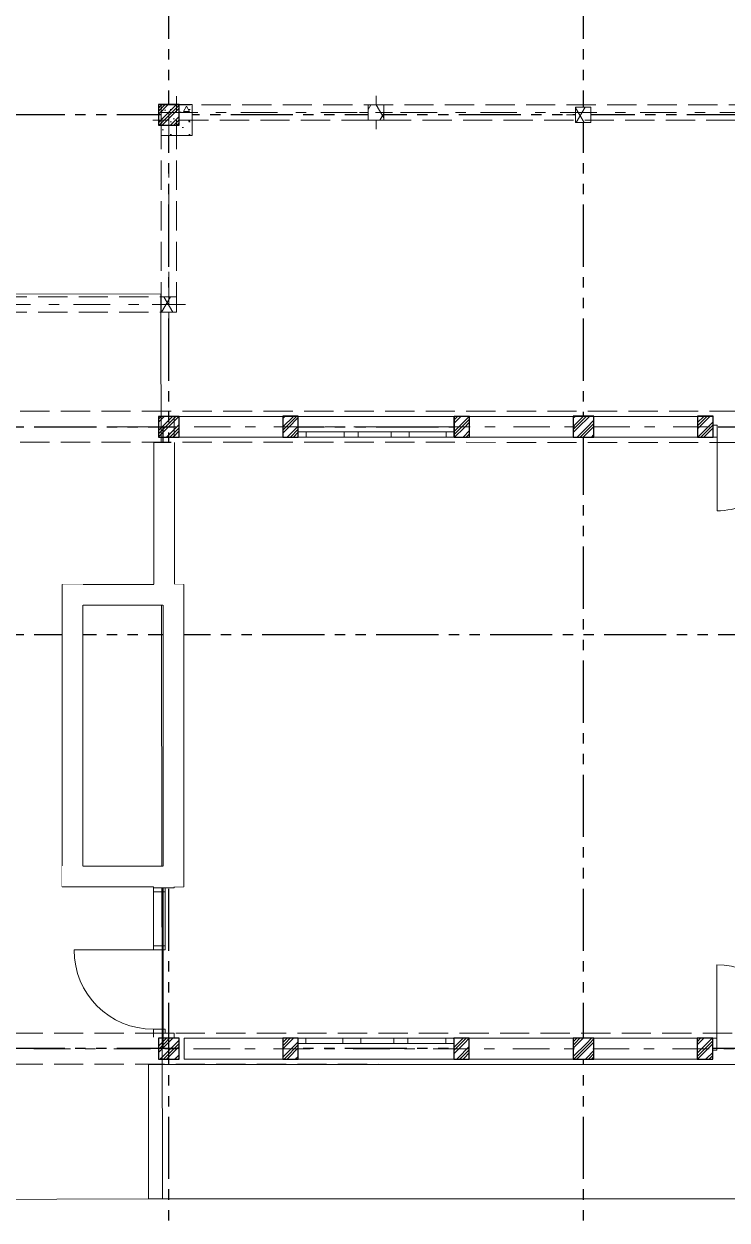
# Model space of a CAD drawing. Header units: metres. Extents: x -10.7 to 26.1, y -10.1 to 21.3.
# Drawn here: x 2.6 to 9.39, y -1.65 to 9.89 of the extents above; entities that cross this region are included whole.
import ezdxf

# ---------------------------------------------------------------- set-up
doc = ezdxf.new("R2010")
doc.units = ezdxf.units.M
doc.header["$MEASUREMENT"] = 0
for name, pattern in [('Xref_Arq. PA$0$Línea Oculta', [0.391222, 0.282222, -0.109]), ('Xref_Arq. PA$0$Punto & Raya', [0.670278, 0.352778, -0.176389, 0, -0.141111]), ('Xref_Arq. PA$0$Wipeout_Contour', [1, 0, -1]), ('Xref_Ejes$0$ACAD_ISO05W100', [33, 24, -3, 0, -3, 0, -3])]:
    doc.linetypes.add(name, pattern=pattern)
for name, color, linetype in [('Xref_Arq. PA$0$Estructura - Forjados', 7, 'Continuous'), ('Xref_Arq. PA$0$Estructura - Muros', 7, 'Continuous'), ('Xref_Arq. PA$0$Estructura - Vigas y Pilares', 7, 'Continuous'), ('Xref_Arq. PA$0$Puertas ArchiCAD', 7, 'Continuous'), ('Xref_Arq. PA$0$Ventanas ArchiCAD', 7, 'Continuous'), ('Xref_Castillos PA$0$COLUM. PB', 140, 'Continuous'), ('Xref_Ejes$0$00-EJES', 1, 'Xref_Ejes$0$ACAD_ISO05W100')]:
    doc.layers.add(name, color=color, linetype=linetype)
for name, color, linetype, lineweight in [('Xref_Arq. PA$0$Estructura - Forjados_Pluma_Nº__1', 7, 'Continuous', 13), ('Xref_Arq. PA$0$Estructura - Muros_Pluma_Nº__1', 7, 'Continuous', 13), ('Xref_Arq. PA$0$Estructura - Muros_Pluma_Nº__163', 9, 'Continuous', 13), ('Xref_Arq. PA$0$Estructura - Vigas y Pilares_Pluma_Nº__20', 1, 'Continuous', 0), ('Xref_Arq. PA$0$Estructura - Vigas y Pilares_Pluma_Nº__28', 7, 'Continuous', 18), ('Xref_Arq. PA$0$Puertas ArchiCAD_Pluma_Nº__1', 7, 'Continuous', 13), ('Xref_Arq. PA$0$Puertas ArchiCAD_Pluma_Nº__23', 7, 'Continuous', 18), ('Xref_Arq. PA$0$Ventanas ArchiCAD_Pluma_Nº__1', 7, 'Continuous', 13), ('Xref_Arq. PA$0$Ventanas ArchiCAD_Pluma_Nº__23', 7, 'Continuous', 18)]:
    doc.layers.add(name, color=color, linetype=linetype, lineweight=lineweight)
for name, color, linetype, lineweight, true_color in [('Xref_Arq. PA$0$Estructura - Vigas y Pilares_Pluma_Nº__170', 7, 'Continuous', 13, 0x9f9f00), ('Xref_Arq. PA$0$Estructura - Vigas y Pilares_Pluma_Nº__174', 7, 'Continuous', 13, 0xe4ad2c), ('Xref_Arq. PA$0$Estructura - Vigas y Pilares_Pluma_Nº__69', 7, 'Continuous', 13, 0x6a6a6a), ('Xref_Arq. PA$0$Estructura - Vigas y Pilares_Pluma_Nº__90', 7, 'Continuous', 13, 0x6a6a6a), ('Xref_Arq. PA$0$Puertas ArchiCAD_Pluma_Nº__3', 7, 'Continuous', 18, 0xff6600), ('Xref_Arq. PA$0$Ventanas ArchiCAD_Pluma_Nº__3', 7, 'Continuous', 18, 0xff6600)]:
    doc.layers.add(name, color=color, linetype=linetype, lineweight=lineweight, true_color=true_color)
pattern_1 = [(45, (4e-16, 0.05), (0.14142, 0), [0.2]), (45, (0.03, 0.05), (0.14142, 0), [0.2]), (45, (0.06, 0.05), (0.14142, 0), [0.2])]
pattern_2 = [(45, (0.25, 0.05), (0.14142, 0), [0.2]), (45, (0.28, 0.05), (0.14142, 0), [0.2]), (45, (0.31, 0.05), (0.14142, 0), [0.2])]
pattern_3 = [(60, (0, 0), (-0.1299038, 0.075), []), (120, (0, 0), (0.1299038, 0.075), [])]

# ---------------------------------------------------------------- blocks, each defined once
blk = doc.blocks.new('Xref_Ejes')
at = {"layer": 'Xref_Ejes$0$00-EJES', "ltscale": 0.025}
for p, q in [((4, -8.957), (4, 12.987)), ((8, -8.957), (8, 12.987)), ((24.997, 9.008), (-5, 9.008)), ((-5, 6), (24.997, 6)), ((-5, 3.996), (24.997, 3.996)), ((24.997, 0), (-5, 0))]:
    blk.add_line(p, q, dxfattribs=at)
blk = doc.blocks.new('*U209')
at = {"ltscale": 0.025}
h = blk.add_hatch(dxfattribs=at)
h.set_pattern_fill('GOST_GROUND', color=4, scale=0.01)
h.set_pattern_definition(pattern_1)
h.paths.add_polyline_path([(-0.075, -0.075), (0.075, -0.075), (0.075, 0.125), (-0.075, 0.125)])
at = {"color": 4, "linetype": 'ByBlock', "ltscale": 0.025}
blk.add_lwpolyline([(-0.075, -0.075), (0.075, -0.075), (0.075, 0.125), (-0.075, 0.125)], close=True, dxfattribs=at)
blk = doc.blocks.new('*U207')
at = {"ltscale": 0.025}
h = blk.add_hatch(dxfattribs=at)
h.set_pattern_fill('GOST_GROUND', color=4, scale=0.01)
h.set_pattern_definition(pattern_1)
h.paths.add_polyline_path([(-0.075, -0.075), (0.075, -0.075), (0.075, 0.125), (-0.075, 0.125)])
at = {"color": 4, "linetype": 'ByBlock', "ltscale": 0.025}
blk.add_lwpolyline([(-0.075, -0.075), (0.075, -0.075), (0.075, 0.125), (-0.075, 0.125)], close=True, dxfattribs=at)
blk = doc.blocks.new('*U210')
at = {"ltscale": 0.025}
h = blk.add_hatch(dxfattribs=at)
h.set_pattern_fill('GOST_GROUND', color=4, scale=0.01)
h.set_pattern_definition(pattern_2)
h.paths.add_polyline_path([(0.025, -0.075), (0.225, -0.075), (0.225, 0.125), (0.025, 0.125)])
at = {"color": 4, "linetype": 'ByBlock', "ltscale": 0.025}
blk.add_lwpolyline([(0.025, -0.075), (0.225, -0.075), (0.225, 0.125), (0.025, 0.125)], close=True, dxfattribs=at)
blk = doc.blocks.new('*U211')
at = {"ltscale": 0.025}
h = blk.add_hatch(dxfattribs=at)
h.set_pattern_fill('GOST_GROUND', color=4, scale=0.01)
h.set_pattern_definition(pattern_2)
h.paths.add_polyline_path([(0.025, -0.075), (0.225, -0.075), (0.225, 0.125), (0.025, 0.125)])
at = {"color": 4, "linetype": 'ByBlock', "ltscale": 0.025}
blk.add_lwpolyline([(0.025, -0.075), (0.225, -0.075), (0.225, 0.125), (0.025, 0.125)], close=True, dxfattribs=at)
blk = doc.blocks.new('*U218')
at = {"ltscale": 0.025}
h = blk.add_hatch(dxfattribs=at)
h.set_pattern_fill('GOST_GROUND', color=4, scale=0.01)
h.set_pattern_definition(pattern_2)
h.paths.add_polyline_path([(0.025, -0.075), (0.225, -0.075), (0.225, 0.125), (0.025, 0.125)])
at = {"color": 4, "linetype": 'ByBlock', "ltscale": 0.025}
blk.add_lwpolyline([(0.025, -0.075), (0.225, -0.075), (0.225, 0.125), (0.025, 0.125)], close=True, dxfattribs=at)
blk = doc.blocks.new('*U208')
at = {"ltscale": 0.025}
h = blk.add_hatch(dxfattribs=at)
h.set_pattern_fill('GOST_GROUND', color=4, scale=0.01)
h.set_pattern_definition(pattern_2)
h.paths.add_polyline_path([(0.025, -0.075), (0.225, -0.075), (0.225, 0.125), (0.025, 0.125)])
at = {"color": 4, "linetype": 'ByBlock', "ltscale": 0.025}
blk.add_lwpolyline([(0.025, -0.075), (0.225, -0.075), (0.225, 0.125), (0.025, 0.125)], close=True, dxfattribs=at)
blk = doc.blocks.new('*U215')
at = {"ltscale": 0.025}
h = blk.add_hatch(dxfattribs=at)
h.set_pattern_fill('GOST_GROUND', color=4, scale=0.01)
h.set_pattern_definition(pattern_2)
h.paths.add_polyline_path([(0.025, -0.075), (0.225, -0.075), (0.225, 0.125), (0.025, 0.125)])
at = {"color": 4, "linetype": 'ByBlock', "ltscale": 0.025}
blk.add_lwpolyline([(0.025, -0.075), (0.225, -0.075), (0.225, 0.125), (0.025, 0.125)], close=True, dxfattribs=at)
blk = doc.blocks.new('Xref_Castillos PA')
at = {"layer": 'Xref_Castillos PA$0$COLUM. PB', "ltscale": 0.025}
for name, p in [('*U215', (3.875, 8.983)), ('*U218', (3.875, 5.974)), ('*U207', (5.174, 5.975)), ('*U207', (6.827, 5.974)), ('*U208', (7.875, 5.975)), ('*U207', (9.176, 5.975)), ('*U211', (3.875, -0.025)), ('*U209', (5.174, -0.025)), ('*U209', (6.824, -0.025)), ('*U210', (7.877, -0.025)), ('*U207', (9.173, -0.025))]:
    blk.add_blockref(name, p, dxfattribs=at)
blk = doc.blocks.new('Xref_Arq. PA$0$Forjado_1', base_point=(10.751, 8.862))
at = {"layer": 'Xref_Arq. PA$0$Estructura - Forjados_Pluma_Nº__1', "linetype": 'Continuous', "flags": 128}
blk.add_lwpolyline([(10.751, 8.862), (10.751, 7.604), (2.142, 7.564), (2.142, 7.564), (-6.851, 7.564), (-6.851, 8.862)], close=True, dxfattribs=at)
blk = doc.blocks.new('Xref_Arq. PA$0$Forjado_3', base_point=(-6.732, 16.295))
at = {"layer": 'Xref_Arq. PA$0$Estructura - Forjados_Pluma_Nº__1', "linetype": 'Continuous', "flags": 128}
blk.add_lwpolyline([(-6.732, 16.295), (-10.858, 16.293), (-10.861, 7.562), (-8.76, 7.56), (-6.717, 7.564)], close=True, dxfattribs=at)
blk = doc.blocks.new('Xref_Arq. PA$0$Ventana Triple 17')
at = {"layer": 'Xref_Arq. PA$0$Ventanas ArchiCAD_Pluma_Nº__1', "linetype": 'Continuous'}
for p, q in [((-0.75, 0), (-0.75, -0.05)), ((0.75, 0), (0.75, -0.05))]:
    blk.add_line(p, q, dxfattribs=at)
at = {"layer": 'Xref_Arq. PA$0$Ventanas ArchiCAD_Pluma_Nº__23', "linetype": 'Continuous'}
for p, q in [((-0.75, 0), (-0.675, 0)), ((-0.675, 0), (-0.675, -0.05)), ((-0.309, -0.05), (-0.309, 0)), ((-0.309, 0), (-0.241, 0)), ((-0.241, 0), (-0.173, 0)), ((-0.173, 0), (-0.173, -0.05)), ((0.145, -0.05), (0.145, 0)), ((0.145, 0), (0.232, 0)), ((0.232, 0), (0.32, 0)), ((0.32, 0), (0.32, -0.05)), ((0.675, -0.05), (0.675, 0)), ((0.675, 0), (0.75, 0)), ((-0.675, -0.05), (-0.75, -0.05)), ((-0.241, -0.05), (-0.309, -0.05)), ((-0.173, -0.05), (-0.241, -0.05)), ((0.232, -0.05), (0.145, -0.05)), ((0.32, -0.05), (0.232, -0.05)), ((0.75, -0.05), (0.675, -0.05))]:
    blk.add_line(p, q, dxfattribs=at)
at = {"layer": 'Xref_Arq. PA$0$Ventanas ArchiCAD_Pluma_Nº__3', "linetype": 'Continuous'}
for p, q in [((-0.75, 0), (0.75, 0)), ((-0.675, 0), (-0.309, 0)), ((-0.173, 0), (0.145, 0)), ((0.32, 0), (0.675, 0)), ((-0.309, -0.05), (-0.675, -0.05)), ((0.145, -0.05), (-0.173, -0.05)), ((0.675, -0.05), (0.32, -0.05)), ((-0.75, -0.2), (0.75, -0.2))]:
    blk.add_line(p, q, dxfattribs=at)
blk = doc.blocks.new('Xref_Arq. PA$0$Puerta Doble 17')
at = {"layer": 'Xref_Arq. PA$0$Puertas ArchiCAD_Pluma_Nº__1', "linetype": 'Continuous'}
for p, q in [((-0.75, 0), (-0.787, 0)), ((-0.75, 0), (-0.75, -0.115)), ((0.75, 0), (0.75, -0.115)), ((0.75, 0), (0.787, 0)), ((-0.75, -0.115), (-0.75, -0.2)), ((0.75, -0.115), (0.75, -0.2)), ((-0.75, -0.2), (-0.787, -0.2)), ((0.75, -0.2), (0.787, -0.2))]:
    blk.add_line(p, q, dxfattribs=at)
at = {"layer": 'Xref_Arq. PA$0$Puertas ArchiCAD_Pluma_Nº__23', "linetype": 'Continuous'}
for p, q in [((-0.71, 0), (-0.75, 0)), ((-0.75, 0), (-0.75, -0.115)), ((-0.71, -0.115), (-0.71, 0)), ((0.75, 0), (0.71, 0)), ((0.71, 0), (0.71, -0.115)), ((0.75, -0.115), (0.75, 0)), ((-0.75, -0.115), (-0.71, -0.115)), ((0.71, -0.115), (0.75, -0.115))]:
    blk.add_line(p, q, dxfattribs=at)
at = {"layer": 'Xref_Arq. PA$0$Puertas ArchiCAD_Pluma_Nº__3', "linetype": 'Continuous'}
for p, q in [((-0.71, 0), (-0.71, 0.71)), ((0.71, 0), (0.71, 0.71))]:
    blk.add_line(p, q, dxfattribs=at)
for centre, start, end in [((-0.71, 0), 0, 90), ((0.71, 0), 90, 180)]:
    blk.add_arc(centre, 0.71, start, end, dxfattribs=at)
blk = doc.blocks.new('Xref_Arq. PA$0$Muro_1', base_point=(5.246, 15.162))
at = {"color": 254, "linetype": 'Xref_Arq. PA$0$Wipeout_Contour', "lineweight": 0, "ltscale": 80.857549}
blk.add_wipeout([(-6.604, 14.913), (-5.406, 14.913), (-5.406, 14.963), (-5.406, 15.113), (-6.604, 15.113)], dxfattribs=at).dxf.layer = 'Xref_Arq. PA$0$Estructura - Muros'
at = {"color": 254, "linetype": 'Xref_Arq. PA$0$Wipeout_Contour', "lineweight": 0, "ltscale": 91.858303}
blk.add_wipeout([(-3.906, 14.963), (-3.906, 14.913), (-1.406, 14.913), (-1.406, 15.028), (-1.406, 15.113), (-3.906, 15.113)], dxfattribs=at).dxf.layer = 'Xref_Arq. PA$0$Estructura - Muros'
at = {"color": 254, "linetype": 'Xref_Arq. PA$0$Wipeout_Contour', "lineweight": 0, "ltscale": 90.781261}
blk.add_wipeout([(2.592, 15.113), (0.094, 15.113), (0.094, 15.028), (0.094, 14.913), (2.592, 14.913), (2.592, 14.963)], dxfattribs=at).dxf.layer = 'Xref_Arq. PA$0$Estructura - Muros'
at = {"color": 254, "linetype": 'Xref_Arq. PA$0$Wipeout_Contour', "lineweight": 0, "ltscale": 78.58181}
blk.add_wipeout([(4.092, 14.913), (5.246, 14.913), (5.246, 15.113), (4.092, 15.113), (4.092, 14.963)], dxfattribs=at).dxf.layer = 'Xref_Arq. PA$0$Estructura - Muros'
at = {"layer": 'Xref_Arq. PA$0$Estructura - Muros_Pluma_Nº__1', "linetype": 'Continuous'}
for p, q in [((-5.406, 14.963), (-5.406, 15.113)), ((-3.906, 14.963), (-3.906, 15.113)), ((-1.406, 15.113), (-1.443, 15.113)), ((-1.406, 15.028), (-1.406, 15.113)), ((-1.406, 14.913), (-1.406, 15.028)), ((0.094, 15.113), (0.131, 15.113)), ((0.094, 15.028), (0.094, 15.113)), ((0.094, 14.913), (0.094, 15.028)), ((2.592, 14.963), (2.592, 15.113)), ((4.092, 14.963), (4.092, 15.113)), ((-5.406, 14.913), (-5.406, 14.963)), ((-3.906, 14.913), (-3.906, 14.963)), ((-1.406, 14.913), (-1.443, 14.913)), ((0.094, 14.913), (0.131, 14.913)), ((2.592, 14.913), (2.592, 14.963)), ((4.092, 14.913), (4.092, 14.963))]:
    blk.add_line(p, q, dxfattribs=at)
at = {"layer": 'Xref_Arq. PA$0$Estructura - Muros_Pluma_Nº__1', "linetype": 'Continuous', "flags": 128}
for points in [[(-5.406, 15.113), (-6.604, 15.113)], [(-6.604, 15.113), (-6.604, 14.913)], [(-1.406, 15.113), (-3.906, 15.113)], [(2.592, 15.113), (0.094, 15.113)], [(5.246, 15.113), (4.092, 15.113)], [(5.246, 14.913), (5.246, 15.113)], [(-6.604, 14.913), (-5.406, 14.913)], [(-3.906, 14.913), (-1.406, 14.913)], [(0.094, 14.913), (2.592, 14.913)], [(4.092, 14.913), (5.246, 14.913)]]:
    blk.add_lwpolyline(points, dxfattribs=at)
at = {"layer": 'Xref_Arq. PA$0$Puertas ArchiCAD', "linetype": 'Continuous', "rotation": 179.9999899598976}
blk.add_blockref('Xref_Arq. PA$0$Puerta Doble 17', (-0.656, 14.913), dxfattribs=at)
at = {"layer": 'Xref_Arq. PA$0$Ventanas ArchiCAD', "color": 251, "linetype": 'Continuous', "lineweight": 13, "true_color": 0x6a6a6a, "xscale": -0.9999999999999998, "rotation": 179.9999899598976}
for p in [(-4.656, 14.913), (3.342, 14.913)]:
    blk.add_blockref('Xref_Arq. PA$0$Ventana Triple 17', p, dxfattribs=at)
blk = doc.blocks.new('Xref_Arq. PA$0$Muro_3', base_point=(-6.601, 13.493))
at = {"color": 254, "linetype": 'Xref_Arq. PA$0$Wipeout_Contour', "lineweight": 0, "ltscale": 62.81049}
blk.add_wipeout([(-6.601, 13.493), (-6.601, 14.863), (-6.801, 14.863), (-6.801, 13.493)], dxfattribs=at).dxf.layer = 'Xref_Arq. PA$0$Estructura - Muros'
at = {"layer": 'Xref_Arq. PA$0$Estructura - Muros_Pluma_Nº__1', "linetype": 'Continuous', "flags": 128}
for points in [[(-6.801, 14.863), (-6.801, 13.493)], [(-6.601, 13.493), (-6.601, 14.863)]]:
    blk.add_lwpolyline(points, dxfattribs=at)
blk = doc.blocks.new('Xref_Arq. PA$0$Muro_6', base_point=(-6.505, 8.901))
at = {"color": 254, "linetype": 'Xref_Arq. PA$0$Wipeout_Contour', "lineweight": 0, "ltscale": 54.331028}
blk.add_wipeout([(-5.406, 9.114), (-6.505, 9.114), (-6.505, 8.914), (-5.406, 8.914), (-5.406, 9.064)], dxfattribs=at).dxf.layer = 'Xref_Arq. PA$0$Estructura - Muros'
at = {"color": 254, "linetype": 'Xref_Arq. PA$0$Wipeout_Contour', "lineweight": 0, "ltscale": 56.991612}
blk.add_wipeout([(-3.906, 9.114), (-3.906, 9.064), (-3.906, 8.914), (-1.407, 8.914), (-1.407, 8.999), (-1.407, 9.114)], dxfattribs=at).dxf.layer = 'Xref_Arq. PA$0$Estructura - Muros'
at = {"layer": 'Xref_Arq. PA$0$Estructura - Muros_Pluma_Nº__1', "linetype": 'Continuous'}
for p, q in [((-5.406, 9.114), (-5.406, 9.064)), ((-5.406, 9.064), (-5.406, 8.914)), ((-3.906, 9.114), (-3.906, 9.064)), ((-3.906, 9.064), (-3.906, 8.914)), ((-1.407, 9.114), (-1.444, 9.114)), ((-1.407, 9.114), (-1.407, 8.999)), ((-1.407, 8.914), (-1.444, 8.914)), ((-1.407, 8.999), (-1.407, 8.914))]:
    blk.add_line(p, q, dxfattribs=at)
at = {"layer": 'Xref_Arq. PA$0$Estructura - Muros_Pluma_Nº__1', "linetype": 'Continuous', "flags": 128}
for points in [[(-5.406, 9.114), (-6.505, 9.114)], [(-6.505, 9.114), (-6.505, 8.914)], [(-1.407, 9.114), (-3.906, 9.114)], [(-6.505, 8.914), (-5.406, 8.914)], [(-3.906, 8.914), (-1.407, 8.914)]]:
    blk.add_lwpolyline(points, dxfattribs=at)
at = {"layer": 'Xref_Arq. PA$0$Puertas ArchiCAD', "linetype": 'Continuous', "xscale": -1}
blk.add_blockref('Xref_Arq. PA$0$Puerta Doble 17', (-0.657, 9.114), dxfattribs=at)
at = {"layer": 'Xref_Arq. PA$0$Ventanas ArchiCAD', "color": 251, "linetype": 'Continuous', "lineweight": 13, "true_color": 0x6a6a6a, "xscale": -1}
blk.add_blockref('Xref_Arq. PA$0$Ventana Triple 17', (-4.656, 9.114), dxfattribs=at)
blk = doc.blocks.new('Xref_Arq. PA$0$Puerta con Tarja Lado 1 17')
at = {"layer": 'Xref_Arq. PA$0$Puertas ArchiCAD_Pluma_Nº__1', "linetype": 'Continuous'}
for p, q in [((-0.702, 0), (-0.739, 0)), ((-0.702, 0), (-0.702, -0.115)), ((0.702, 0), (0.702, -0.115)), ((0.702, 0), (0.739, 0)), ((-0.702, -0.115), (-0.702, -0.2)), ((0.702, -0.115), (0.702, -0.2)), ((-0.702, -0.2), (-0.739, -0.2)), ((0.702, -0.2), (0.739, -0.2))]:
    blk.add_line(p, q, dxfattribs=at)
at = {"layer": 'Xref_Arq. PA$0$Puertas ArchiCAD_Pluma_Nº__23', "linetype": 'Continuous'}
for p, q in [((-0.662, 0), (-0.702, 0)), ((-0.702, 0), (-0.702, -0.115)), ((-0.662, -0.115), (-0.662, 0)), ((0.142, 0), (0.102, 0)), ((0.102, 0), (0.102, -0.115)), ((0.662, 0), (0.142, 0)), ((0.142, 0), (0.142, -0.115)), ((0.142, -0.115), (0.142, 0)), ((0.662, -0.115), (0.662, 0)), ((0.702, 0), (0.662, 0)), ((0.662, 0), (0.662, -0.115)), ((0.702, -0.115), (0.702, 0)), ((-0.702, -0.115), (-0.662, -0.115)), ((0.102, -0.115), (0.142, -0.115)), ((0.142, -0.115), (0.662, -0.115)), ((0.662, -0.115), (0.702, -0.115))]:
    blk.add_line(p, q, dxfattribs=at)
at = {"layer": 'Xref_Arq. PA$0$Puertas ArchiCAD_Pluma_Nº__3', "linetype": 'Continuous'}
blk.add_line((0.102, 0), (0.102, 0.765), dxfattribs=at)
blk.add_arc((0.102, 0), 0.765, 90, 180, dxfattribs=at)
blk = doc.blocks.new('Xref_Arq. PA$0$Muro_8', base_point=(-6.605, 9.162))
at = {"layer": 'Xref_Arq. PA$0$Estructura - Muros_Pluma_Nº__1', "linetype": 'Continuous'}
for p, q in [((-6.805, 9.162), (-6.805, 9.125)), ((-6.805, 9.162), (-6.69, 9.162)), ((-6.69, 9.162), (-6.605, 9.162)), ((-6.605, 9.162), (-6.605, 9.125))]:
    blk.add_line(p, q, dxfattribs=at)
at = {"color": 254, "linetype": 'Xref_Arq. PA$0$Wipeout_Contour', "lineweight": 0, "ltscale": 62.247257}
blk.add_wipeout([(-6.805, 10.566), (-6.69, 10.566), (-6.605, 10.566), (-6.605, 10.576), (-6.805, 10.576)], dxfattribs=at).dxf.layer = 'Xref_Arq. PA$0$Estructura - Muros'
at = {"layer": 'Xref_Arq. PA$0$Estructura - Muros_Pluma_Nº__163', "linetype": 'Continuous'}
h = blk.add_hatch(dxfattribs=at)
h.set_pattern_fill('BLOQUE_MAMPOSTERÍA', color=256, style=0, pattern_type=2)
h.set_pattern_definition([(45, (0, 0), (-0.1272792, 0.1272792), [])])
h.paths.add_polyline_path([(-6.805, 10.566), (-6.69, 10.566), (-6.605, 10.566), (-6.605, 10.576), (-6.805, 10.576)])
at = {"layer": 'Xref_Arq. PA$0$Estructura - Muros_Pluma_Nº__1', "linetype": 'Continuous'}
for p, q in [((-6.805, 10.566), (-6.805, 10.603)), ((-6.805, 10.566), (-6.69, 10.566)), ((-6.69, 10.566), (-6.605, 10.566)), ((-6.605, 10.566), (-6.605, 10.603))]:
    blk.add_line(p, q, dxfattribs=at)
at = {"layer": 'Xref_Arq. PA$0$Estructura - Muros_Pluma_Nº__1', "linetype": 'Continuous', "flags": 128}
for points in [[(-6.805, 10.576), (-6.805, 10.566)], [(-6.605, 10.566), (-6.605, 10.576)]]:
    blk.add_lwpolyline(points, dxfattribs=at)
at = {"layer": 'Xref_Arq. PA$0$Puertas ArchiCAD', "linetype": 'Continuous', "rotation": 89.99882818619568}
blk.add_blockref('Xref_Arq. PA$0$Puerta con Tarja Lado 1 17', (-6.805, 9.864), dxfattribs=at)
blk = doc.blocks.new('Xref_Arq. PA$0$Muro_9', base_point=(-6.511, 13.493))
at = {"color": 254, "linetype": 'Xref_Arq. PA$0$Wipeout_Contour', "lineweight": 0, "ltscale": 60.715775}
blk.add_wipeout([(-6.511, 13.493), (-7.685, 13.493), (-7.485, 13.293), (-6.711, 13.293)], dxfattribs=at).dxf.layer = 'Xref_Arq. PA$0$Estructura - Muros'
at = {"layer": 'Xref_Arq. PA$0$Estructura - Muros_Pluma_Nº__1', "linetype": 'Continuous', "flags": 128}
for points in [[(-6.801, 13.493), (-7.685, 13.493)], [(-6.511, 13.493), (-6.601, 13.493)], [(-7.485, 13.293), (-6.711, 13.293)]]:
    blk.add_lwpolyline(points, dxfattribs=at)
blk = doc.blocks.new('Xref_Arq. PA$0$Muro_10', base_point=(-7.685, 13.493))
at = {"color": 254, "linetype": 'Xref_Arq. PA$0$Wipeout_Contour', "lineweight": 0, "ltscale": 57.104215}
blk.add_wipeout([(-7.685, 13.493), (-7.685, 10.576), (-7.485, 10.776), (-7.485, 13.293)], dxfattribs=at).dxf.layer = 'Xref_Arq. PA$0$Estructura - Muros'
at = {"layer": 'Xref_Arq. PA$0$Estructura - Muros_Pluma_Nº__1', "linetype": 'Continuous', "flags": 128}
for points in [[(-7.685, 13.493), (-7.685, 10.576)], [(-7.485, 10.776), (-7.485, 13.293)]]:
    blk.add_lwpolyline(points, dxfattribs=at)
blk = doc.blocks.new('Xref_Arq. PA$0$Muro_11', base_point=(-7.685, 10.576))
at = {"color": 254, "linetype": 'Xref_Arq. PA$0$Wipeout_Contour', "lineweight": 0, "ltscale": 51.381638}
blk.add_wipeout([(-7.685, 10.576), (-6.511, 10.576), (-6.711, 10.776), (-7.485, 10.776)], dxfattribs=at).dxf.layer = 'Xref_Arq. PA$0$Estructura - Muros'
at = {"layer": 'Xref_Arq. PA$0$Estructura - Muros_Pluma_Nº__1', "linetype": 'Continuous', "flags": 128}
for points in [[(-6.711, 10.776), (-7.485, 10.776)], [(-7.685, 10.576), (-6.805, 10.576)], [(-6.605, 10.576), (-6.511, 10.576)]]:
    blk.add_lwpolyline(points, dxfattribs=at)
blk = doc.blocks.new('Xref_Arq. PA$0$Muro_12', base_point=(-6.511, 10.576))
at = {"color": 254, "linetype": 'Xref_Arq. PA$0$Wipeout_Contour', "lineweight": 0, "ltscale": 55.112045}
blk.add_wipeout([(-6.511, 10.576), (-6.511, 13.493), (-6.711, 13.293), (-6.711, 10.776)], dxfattribs=at).dxf.layer = 'Xref_Arq. PA$0$Estructura - Muros'
at = {"layer": 'Xref_Arq. PA$0$Estructura - Muros_Pluma_Nº__1', "linetype": 'Continuous', "flags": 128}
for points in [[(-6.511, 10.576), (-6.511, 13.493)], [(-6.711, 13.293), (-6.711, 10.776)]]:
    blk.add_lwpolyline(points, dxfattribs=at)
blk = doc.blocks.new('Xref_Arq. PA$0$Muro_13', base_point=(-6.511, 13.493))
at = {"color": 254, "linetype": 'Xref_Arq. PA$0$Wipeout_Contour', "lineweight": 0, "ltscale": 60.737296}
blk.add_wipeout([(-6.511, 13.493), (-7.685, 13.493), (-7.685, 13.293), (-6.511, 13.293)], dxfattribs=at).dxf.layer = 'Xref_Arq. PA$0$Estructura - Muros'
at = {"layer": 'Xref_Arq. PA$0$Estructura - Muros_Pluma_Nº__1', "linetype": 'Continuous', "flags": 128}
for points in [[(-6.801, 13.493), (-7.685, 13.493)], [(-6.511, 13.493), (-6.601, 13.493)], [(-7.485, 13.293), (-6.711, 13.293)]]:
    blk.add_lwpolyline(points, dxfattribs=at)
blk = doc.blocks.new('Xref_Arq. PA$0$Muro_14', base_point=(-7.685, 13.493))
at = {"color": 254, "linetype": 'Xref_Arq. PA$0$Wipeout_Contour', "lineweight": 0, "ltscale": 57.122778}
blk.add_wipeout([(-7.685, 13.493), (-7.685, 10.576), (-7.485, 10.576), (-7.485, 13.493)], dxfattribs=at).dxf.layer = 'Xref_Arq. PA$0$Estructura - Muros'
at = {"layer": 'Xref_Arq. PA$0$Estructura - Muros_Pluma_Nº__1', "linetype": 'Continuous', "flags": 128}
for points in [[(-7.685, 13.493), (-7.685, 10.576)], [(-7.485, 10.776), (-7.485, 13.293)]]:
    blk.add_lwpolyline(points, dxfattribs=at)
blk = doc.blocks.new('Xref_Arq. PA$0$Muro_15', base_point=(-7.685, 10.576))
at = {"color": 254, "linetype": 'Xref_Arq. PA$0$Wipeout_Contour', "lineweight": 0, "ltscale": 51.407136}
blk.add_wipeout([(-7.685, 10.576), (-6.511, 10.576), (-6.511, 10.776), (-7.685, 10.776)], dxfattribs=at).dxf.layer = 'Xref_Arq. PA$0$Estructura - Muros'
at = {"layer": 'Xref_Arq. PA$0$Estructura - Muros_Pluma_Nº__1', "linetype": 'Continuous', "flags": 128}
for points in [[(-6.711, 10.776), (-7.485, 10.776)], [(-7.685, 10.576), (-6.805, 10.576)], [(-6.605, 10.576), (-6.511, 10.576)]]:
    blk.add_lwpolyline(points, dxfattribs=at)
blk = doc.blocks.new('Xref_Arq. PA$0$Muro_16', base_point=(-6.511, 10.576))
at = {"color": 254, "linetype": 'Xref_Arq. PA$0$Wipeout_Contour', "lineweight": 0, "ltscale": 55.130308}
blk.add_wipeout([(-6.511, 10.576), (-6.511, 13.493), (-6.711, 13.493), (-6.711, 10.576)], dxfattribs=at).dxf.layer = 'Xref_Arq. PA$0$Estructura - Muros'
at = {"layer": 'Xref_Arq. PA$0$Estructura - Muros_Pluma_Nº__1', "linetype": 'Continuous', "flags": 128}
for points in [[(-6.511, 10.576), (-6.511, 13.493)], [(-6.711, 13.293), (-6.711, 10.776)]]:
    blk.add_lwpolyline(points, dxfattribs=at)
blk = doc.blocks.new('Xref_Arq. PA$0$Pilar_11', base_point=(-4.656, 18.049))
at = {"color": 254, "linetype": 'Xref_Arq. PA$0$Wipeout_Contour', "lineweight": 0, "ltscale": 74.588491}
blk.add_wipeout([(-4.731, 17.974), (-4.581, 17.974), (-4.581, 18.124), (-4.731, 18.124)], dxfattribs=at).dxf.layer = 'Xref_Arq. PA$0$Estructura - Vigas y Pilares'
at = {"layer": 'Xref_Arq. PA$0$Estructura - Vigas y Pilares_Pluma_Nº__174', "linetype": 'Continuous'}
h = blk.add_hatch(dxfattribs=at)
h.set_pattern_fill('FIBRA_DE_VIDRIO', color=256, style=0, pattern_type=2)
h.set_pattern_definition(pattern_3)
h.paths.add_polyline_path([(-4.731, 17.974), (-4.581, 17.974), (-4.581, 18.124), (-4.731, 18.124)])
at = {"layer": 'Xref_Arq. PA$0$Estructura - Vigas y Pilares_Pluma_Nº__20', "linetype": 'Continuous'}
for p, q in [((-4.656, 18.129), (-4.656, 18.209)), ((-4.736, 18.049), (-4.816, 18.049)), ((-4.576, 18.049), (-4.496, 18.049)), ((-4.656, 17.969), (-4.656, 17.889))]:
    blk.add_line(p, q, dxfattribs=at)
at = {"layer": 'Xref_Arq. PA$0$Estructura - Vigas y Pilares_Pluma_Nº__28', "linetype": 'Continuous'}
for p, q in [((-4.581, 18.124), (-4.731, 18.124)), ((-4.731, 18.124), (-4.731, 17.974)), ((-4.581, 17.974), (-4.581, 18.124)), ((-4.731, 17.974), (-4.581, 17.974))]:
    blk.add_line(p, q, dxfattribs=at)
blk = doc.blocks.new('Xref_Arq. PA$0$Pilar_21', base_point=(-6.655, 16.193))
at = {"color": 254, "linetype": 'Xref_Arq. PA$0$Wipeout_Contour', "lineweight": 0, "ltscale": 70.064237}
blk.add_wipeout([(-6.73, 16.118), (-6.58, 16.118), (-6.58, 16.268), (-6.73, 16.268)], dxfattribs=at).dxf.layer = 'Xref_Arq. PA$0$Estructura - Vigas y Pilares'
at = {"layer": 'Xref_Arq. PA$0$Estructura - Vigas y Pilares_Pluma_Nº__174', "linetype": 'Continuous'}
h = blk.add_hatch(dxfattribs=at)
h.set_pattern_fill('FIBRA_DE_VIDRIO', color=256, style=0, pattern_type=2)
h.set_pattern_definition(pattern_3)
h.paths.add_polyline_path([(-6.73, 16.118), (-6.58, 16.118), (-6.58, 16.268), (-6.73, 16.268)])
at = {"layer": 'Xref_Arq. PA$0$Estructura - Vigas y Pilares_Pluma_Nº__20', "linetype": 'Continuous'}
for p, q in [((-6.655, 16.273), (-6.655, 16.353)), ((-6.735, 16.193), (-6.815, 16.193)), ((-6.575, 16.193), (-6.495, 16.193)), ((-6.655, 16.113), (-6.655, 16.033))]:
    blk.add_line(p, q, dxfattribs=at)
at = {"layer": 'Xref_Arq. PA$0$Estructura - Vigas y Pilares_Pluma_Nº__28', "linetype": 'Continuous'}
for p, q in [((-6.58, 16.268), (-6.73, 16.268)), ((-6.73, 16.268), (-6.73, 16.118)), ((-6.58, 16.118), (-6.58, 16.268)), ((-6.73, 16.118), (-6.58, 16.118))]:
    blk.add_line(p, q, dxfattribs=at)
blk = doc.blocks.new('Xref_Arq. PA$0$Pilar_22', base_point=(-6.58, 17.972))
at = {"color": 254, "linetype": 'Xref_Arq. PA$0$Wipeout_Contour', "lineweight": 0, "ltscale": 76.594209}
blk.add_wipeout([(-6.43, 18.122), (-6.73, 18.122), (-6.73, 17.822), (-6.43, 17.822)], dxfattribs=at).dxf.layer = 'Xref_Arq. PA$0$Estructura - Vigas y Pilares'
at = {"layer": 'Xref_Arq. PA$0$Estructura - Vigas y Pilares_Pluma_Nº__170', "linetype": 'Continuous'}
h = blk.add_hatch(dxfattribs=at)
h.set_pattern_fill('HORMIGÓN_ARMADO', color=256, style=0, pattern_type=2)
h.set_pattern_definition([(0, (0, 0), (0, 0.623538), [0.06, -0.3]), (0, (0.18, 0.3118), (0, 0.623538), [0.06, -0.3]), (60, (0, 0), (-0.54, 0.31177), [0.06, -0.3]), (60, (0.36, 0), (-0.54, 0.31177), [0.06, -0.3]), (120, (0.06, 0), (0.54, 0.31177), [0.06, -0.3]), (120, (0.42, 0), (0.54, 0.31177), [0.06, -0.3]), (0, (0, 0.06), (0, 0.12), [0, -0.12, 0, -0.18]), (45, (0.06, 0.06), (-0.0848528, 0.0848528), [0, -0.09, 0, -0.15])])
h.paths.add_polyline_path([(-6.43, 18.122), (-6.73, 18.122), (-6.73, 17.822), (-6.43, 17.822)])
at = {"layer": 'Xref_Arq. PA$0$Estructura - Vigas y Pilares_Pluma_Nº__20', "linetype": 'Continuous'}
for p, q in [((-6.58, 18.052), (-6.58, 18.202)), ((-6.66, 17.972), (-6.81, 17.972)), ((-6.58, 17.892), (-6.58, 17.742)), ((-6.5, 17.972), (-6.35, 17.972))]:
    blk.add_line(p, q, dxfattribs=at)
at = {"layer": 'Xref_Arq. PA$0$Estructura - Vigas y Pilares_Pluma_Nº__28', "linetype": 'Continuous'}
for p, q in [((-6.43, 18.122), (-6.73, 18.122)), ((-6.73, 18.122), (-6.73, 17.822)), ((-6.43, 17.822), (-6.43, 18.122)), ((-6.73, 17.822), (-6.43, 17.822))]:
    blk.add_line(p, q, dxfattribs=at)
blk = doc.blocks.new('Xref_Arq. PA$0$Pilar_25', base_point=(-2.656, 18.049))
at = {"color": 254, "linetype": 'Xref_Arq. PA$0$Wipeout_Contour', "lineweight": 0, "ltscale": 73.002115}
blk.add_wipeout([(-2.731, 17.974), (-2.581, 17.974), (-2.581, 18.124), (-2.731, 18.124)], dxfattribs=at).dxf.layer = 'Xref_Arq. PA$0$Estructura - Vigas y Pilares'
at = {"layer": 'Xref_Arq. PA$0$Estructura - Vigas y Pilares_Pluma_Nº__174', "linetype": 'Continuous'}
h = blk.add_hatch(dxfattribs=at)
h.set_pattern_fill('FIBRA_DE_VIDRIO', color=256, style=0, pattern_type=2)
h.set_pattern_definition(pattern_3)
h.paths.add_polyline_path([(-2.731, 17.974), (-2.581, 17.974), (-2.581, 18.124), (-2.731, 18.124)])
at = {"layer": 'Xref_Arq. PA$0$Estructura - Vigas y Pilares_Pluma_Nº__20', "linetype": 'Continuous'}
for p, q in [((-2.656, 18.129), (-2.656, 18.209)), ((-2.736, 18.049), (-2.816, 18.049)), ((-2.576, 18.049), (-2.496, 18.049)), ((-2.656, 17.969), (-2.656, 17.889))]:
    blk.add_line(p, q, dxfattribs=at)
at = {"layer": 'Xref_Arq. PA$0$Estructura - Vigas y Pilares_Pluma_Nº__28', "linetype": 'Continuous'}
for p, q in [((-2.581, 18.124), (-2.731, 18.124)), ((-2.731, 18.124), (-2.731, 17.974)), ((-2.581, 17.974), (-2.581, 18.124)), ((-2.731, 17.974), (-2.581, 17.974))]:
    blk.add_line(p, q, dxfattribs=at)
blk = doc.blocks.new('Xref_Arq. PA$0$Viga_1', base_point=(9.342, 9.01))
at = {"layer": 'Xref_Arq. PA$0$Estructura - Vigas y Pilares_Pluma_Nº__69', "linetype": 'Xref_Arq. PA$0$Punto & Raya'}
blk.add_line((9.342, 9.01), (-10.655, 9.014), dxfattribs=at)
at = {"layer": 'Xref_Arq. PA$0$Estructura - Vigas y Pilares_Pluma_Nº__90', "linetype": 'Xref_Arq. PA$0$Línea Oculta'}
for p, q in [((9.342, 9.16), (-10.655, 9.164)), ((9.342, 8.86), (-10.655, 8.864))]:
    blk.add_line(p, q, dxfattribs=at)
blk = doc.blocks.new('Xref_Arq. PA$0$Viga_2', base_point=(5.495, 15.012))
at = {"layer": 'Xref_Arq. PA$0$Estructura - Vigas y Pilares_Pluma_Nº__69', "linetype": 'Xref_Arq. PA$0$Punto & Raya'}
blk.add_line((5.495, 15.012), (-10.655, 15.014), dxfattribs=at)
at = {"layer": 'Xref_Arq. PA$0$Estructura - Vigas y Pilares_Pluma_Nº__90', "linetype": 'Xref_Arq. PA$0$Línea Oculta'}
for p, q in [((5.495, 15.162), (-10.655, 15.164)), ((5.495, 14.862), (-10.655, 14.864))]:
    blk.add_line(p, q, dxfattribs=at)
blk = doc.blocks.new('Xref_Arq. PA$0$Viga_5', base_point=(-10.655, 16.193))
at = {"layer": 'Xref_Arq. PA$0$Estructura - Vigas y Pilares_Pluma_Nº__69', "linetype": 'Xref_Arq. PA$0$Punto & Raya'}
blk.add_line((-10.655, 16.193), (-6.58, 16.193), dxfattribs=at)
at = {"layer": 'Xref_Arq. PA$0$Estructura - Vigas y Pilares_Pluma_Nº__90', "linetype": 'Xref_Arq. PA$0$Línea Oculta'}
for p, q in [((-10.655, 16.268), (-6.73, 16.268)), ((-10.655, 16.118), (-10.655, 16.268)), ((-6.58, 16.118), (-6.58, 16.268)), ((-10.655, 16.118), (-6.58, 16.118))]:
    blk.add_line(p, q, dxfattribs=at)
blk = doc.blocks.new('Xref_Arq. PA$0$Viga_6', base_point=(-6.655, 18.047))
at = {"layer": 'Xref_Arq. PA$0$Estructura - Vigas y Pilares_Pluma_Nº__69', "linetype": 'Xref_Arq. PA$0$Punto & Raya'}
blk.add_line((-6.655, 18.047), (-6.655, 16.193), dxfattribs=at)
at = {"layer": 'Xref_Arq. PA$0$Estructura - Vigas y Pilares_Pluma_Nº__90', "linetype": 'Xref_Arq. PA$0$Línea Oculta'}
for p, q in [((-6.73, 17.972), (-6.73, 16.268)), ((-6.58, 17.972), (-6.58, 16.268))]:
    blk.add_line(p, q, dxfattribs=at)
blk = doc.blocks.new('Xref_Arq. PA$0$Viga_7', base_point=(-6.755, 18.047))
at = {"layer": 'Xref_Arq. PA$0$Estructura - Vigas y Pilares_Pluma_Nº__69', "linetype": 'Xref_Arq. PA$0$Punto & Raya'}
blk.add_line((-6.755, 18.047), (5.196, 18.047), dxfattribs=at)
at = {"layer": 'Xref_Arq. PA$0$Estructura - Vigas y Pilares_Pluma_Nº__90', "linetype": 'Xref_Arq. PA$0$Línea Oculta'}
for p, q in [((-6.755, 18.122), (5.196, 18.122)), ((-6.755, 17.972), (-6.755, 18.122)), ((5.196, 17.972), (5.196, 18.122)), ((-6.755, 17.972), (-6.73, 17.972)), ((-6.58, 17.972), (5.196, 17.972))]:
    blk.add_line(p, q, dxfattribs=at)

msp = doc.modelspace()

# ---------------------------------------------------------------- linework, layer by layer
for p, q in [((3.944, 4.379), (3.944, 6)), ((3.944, 4.279), (3.944, 4.479)), ((3.943, 1.762), (3.943, 1.562)), ((3.943, 1.662), (3.942, -0.002))]:
    msp.add_line(p, q)

# ---------------------------------------------------------------- block references
msp.add_blockref('Xref_Ejes', (0, 0))
at = {"layer": 'Xref_Arq. PA$0$Estructura - Forjados', "linetype": 'Continuous'}
for name, p in [('Xref_Arq. PA$0$Forjado_3', (3.923, 7.281)), ('Xref_Arq. PA$0$Forjado_1', (21.406, -0.152))]:
    msp.add_blockref(name, p, dxfattribs=at)

# ---------------------------------------------------------------- next in the draw order: block references
at = {"layer": 'Xref_Arq. PA$0$Estructura - Muros'}
for name, p in [('Xref_Arq. PA$0$Muro_1', (15.901, 6.148)), ('Xref_Arq. PA$0$Muro_8', (4.05, 0.148)), ('Xref_Arq. PA$0$Muro_6', (4.149, -0.113))]:
    msp.add_blockref(name, p, dxfattribs=at)
at = {"layer": 'Xref_Arq. PA$0$Estructura - Vigas y Pilares'}
for name, p in [('Xref_Arq. PA$0$Pilar_22', (4.075, 8.958)), ('Xref_Arq. PA$0$Pilar_11', (5.999, 9.031)), ('Xref_Arq. PA$0$Pilar_25', (7.998, 9.008)), ('Xref_Arq. PA$0$Pilar_21', (4, 7.179))]:
    msp.add_blockref(name, p, dxfattribs=at)

# ---------------------------------------------------------------- next in the draw order: block references
at = {"layer": 'Xref_Arq. PA$0$Estructura - Muros'}
msp.add_blockref('Xref_Arq. PA$0$Muro_3', (4.054, 4.479), dxfattribs=at)
at = {"layer": 'Xref_Arq. PA$0$Estructura - Vigas y Pilares', "color": 251, "lineweight": 13, "true_color": 0x6a6a6a}
for name, p in [('Xref_Arq. PA$0$Viga_7', (3.925, 9.031)), ('Xref_Arq. PA$0$Viga_6', (4, 9.033)), ('Xref_Arq. PA$0$Viga_5', (0, 7.179)), ('Xref_Arq. PA$0$Viga_1', (19.997, -0.004))]:
    msp.add_blockref(name, p, dxfattribs=at)

# ---------------------------------------------------------------- next in the draw order: block references
at = {"layer": 'Xref_Arq. PA$0$Estructura - Muros'}
msp.add_blockref('Xref_Arq. PA$0$Muro_9', (4.144, 4.479), dxfattribs=at)
at = {"layer": 'Xref_Arq. PA$0$Estructura - Vigas y Pilares', "color": 251, "lineweight": 13, "true_color": 0x6a6a6a}
msp.add_blockref('Xref_Arq. PA$0$Viga_2', (16.15, 5.998), dxfattribs=at)

# ---------------------------------------------------------------- next in the draw order: block references
at = {"layer": 'Xref_Arq. PA$0$Estructura - Muros'}
msp.add_blockref('Xref_Arq. PA$0$Muro_10', (2.97, 4.479), dxfattribs=at)

# ---------------------------------------------------------------- next in the draw order: block references
msp.add_blockref('Xref_Arq. PA$0$Muro_11', (2.97, 1.562), dxfattribs=at)

# ---------------------------------------------------------------- next in the draw order: block references
msp.add_blockref('Xref_Arq. PA$0$Muro_12', (4.144, 1.562), dxfattribs=at)

# ---------------------------------------------------------------- next in the draw order: block references
msp.add_blockref('Xref_Arq. PA$0$Muro_13', (4.144, 4.479), dxfattribs=at)

# ---------------------------------------------------------------- next in the draw order: block references
msp.add_blockref('Xref_Arq. PA$0$Muro_14', (2.97, 4.479), dxfattribs=at)

# ---------------------------------------------------------------- next in the draw order: block references
msp.add_blockref('Xref_Arq. PA$0$Muro_15', (2.97, 1.562), dxfattribs=at)

# ---------------------------------------------------------------- next in the draw order: block references
msp.add_blockref('Xref_Arq. PA$0$Muro_16', (4.144, 1.562), dxfattribs=at)

# ---------------------------------------------------------------- next in the draw order: block references
msp.add_blockref('Xref_Castillos PA', (0, 0))

doc.saveas('drawing.dxf')
